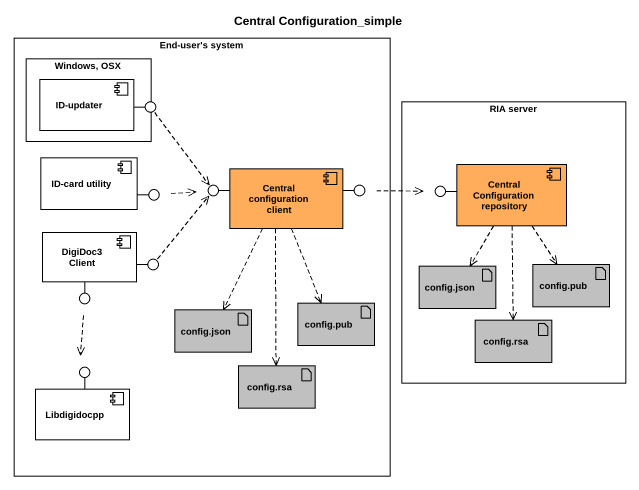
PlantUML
@startuml
title Central Configuration_simple
rectangle "End-user's system" as End_user_s_system {
  rectangle "Windows, OSX" as Windows_OSX {
    component "ID-updater" as ID_updater #FFFFFF
  }
  component "ID-card utility" as ID_card_utility #FFFFFF
  component "Central configuration client" as Central_configuration_client #FFAD5B
  component "DigiDoc3 Client" as DigiDoc3_Client #FFFFFF
  artifact "config.json" as config_json_2 #C0C0C0
  artifact "config.pub" as config_pub_2 #C0C0C0
  component Libdigidocpp #FFFFFF
  artifact "config.rsa" as config_rsa_2 #C0C0C0
}
() " " as lollipop1
rectangle "RIA server" as RIA_server {
  component "Central Configuration repository" as Central_Configuration #FFAD5B
  artifact "config.json" as config_json #C0C0C0
  artifact "config.pub" as config_pub #C0C0C0
  artifact "config.rsa" as config_rsa #C0C0C0
}
() " " as lollipop2
() " " as lollipop3
() " " as lollipop4
() " " as lollipop5
() " " as lollipop6
() " " as lollipop7
() " " as lollipop8
ID_updater -right- lollipop1
ID_card_utility -right- lollipop2
Central_configuration_client -left- lollipop3
Central_configuration_client -right- lollipop4
Central_Configuration -left- lollipop5
DigiDoc3_Client -right- lollipop6
DigiDoc3_Client -- lollipop7
Libdigidocpp -up- lollipop8
lollipop1 ..> lollipop3
lollipop2 .right.> lollipop3
Central_configuration_client ..> config_json_2
Central_configuration_client ..> config_pub_2
Central_configuration_client ..> config_rsa_2
lollipop4 .right.> lollipop5
Central_Configuration ..> config_json
Central_Configuration ..> config_pub
Central_Configuration ..> config_rsa
lollipop6 .up.> lollipop3
lollipop7 ..> lollipop8
@enduml
